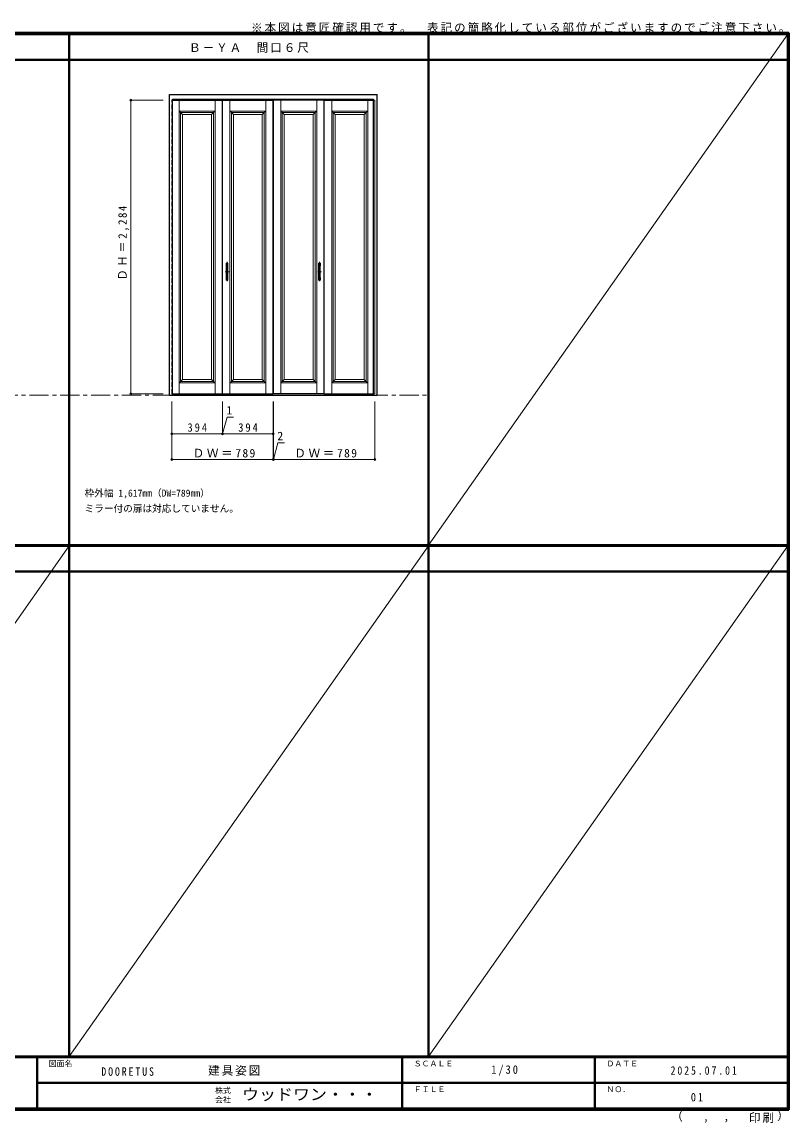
# Model space of a CAD drawing. Units: millimetres, scale not verified. Extents: x -6000 to 5700, y -4307 to 4260.
# Drawn here: x -267 to 5700, y -4307 to 4260 of the extents above; entities that cross this region are included whole.
import ezdxf
from ezdxf.enums import TextEntityAlignment as Align

# ---------------------------------------------------------------- set-up
doc = ezdxf.new("R2010")
doc.units = ezdxf.units.MM
doc.header["$LTSCALE"] = 30
doc.header["$PDMODE"] = 32
doc.header["$PDSIZE"] = 15
doc.linetypes.add('CHAIN1', pattern=[8, 5, -1, 1, -1])
doc.linetypes.add('DASHED1', pattern=[1.8, 1.2, -0.6])
for name, color, linetype, lineweight in [('0-1_通り芯', 4, 'CHAIN1', 9), ('0-2_扉', 3, 'Continuous', 25), ('0-3_仕上げ', 7, 'Continuous', 18), ('0-4_枠', 3, 'Continuous', 25), ('0-7_取手', 7, 'Continuous', 18), ('0-B_寸法', 7, 'Continuous', 9), ('F-1_枠', 6, 'Continuous', 40), ('F-A_文字', 7, 'Continuous', 18)]:
    doc.layers.add(name, color=color, linetype=linetype, lineweight=lineweight)
doc.layers.add('0-A_文字', color=7, linetype='Continuous')
doc.styles.add('ＭＳ ゴシック', font='')
doc.styles.get('ＭＳ ゴシック').set_extended_font_data('MS Gothic')

msp = doc.modelspace()

# ---------------------------------------------------------------- linework, layer by layer
at = {"layer": '0-1_通り芯'}
for p, q in [((1343.5, 2317.5), (1313.5, 2317.5)), ((1328.5, 2394.5), (1328.5, 2240.5)), ((2033.5, 2317.5), (2063.5, 2317.5)), ((2048.5, 2394.5), (2048.5, 2240.5))]:
    msp.add_line(p, q, dxfattribs=at)
at = {"layer": '0-1_通り芯', "color": 7, "lineweight": 18}
msp.add_line((-5490, 1356), (2895, 1356), dxfattribs=at)
at = {"layer": '0-2_扉', "color": 4, "linetype": 'DASHED1', "lineweight": 9}
for p, q in [((898.5, 1367.5), (898.5, 3651.5)), ((904, 3651.5), (898.5, 3651.5)), ((2467, 3651.5), (2478.5, 3651.5)), ((2478.5, 1367.5), (2478.5, 3651.5)), ((904, 1367.5), (898.5, 1367.5)), ((2467, 1367.5), (2478.5, 1367.5))]:
    msp.add_line(p, q, dxfattribs=at)
at = {"layer": '0-2_扉', "color": 7, "linetype": 'DASHED1', "lineweight": 18}
for p, q in [((899.91, 3651.5), (899.91, 1367.5)), ((2477.09, 3651.5), (2477.09, 1367.5))]:
    msp.add_line(p, q, dxfattribs=at)
at = {"layer": '0-2_扉'}
for p, q in [((904, 3651.5), (1292.5, 3651.5)), ((1292.5, 1367.5), (1292.5, 3651.5)), ((1293.5, 1367.5), (1293.5, 3651.5)), ((1293.5, 3651.5), (1687.5, 3651.5)), ((1687.5, 1367.5), (1687.5, 3651.5)), ((1689.5, 1367.5), (1689.5, 3651.5)), ((2083.5, 3651.5), (1689.5, 3651.5)), ((2083.5, 1367.5), (2083.5, 3651.5)), ((2084.5, 1367.5), (2084.5, 3651.5)), ((2084.5, 3651.5), (2467, 3651.5)), ((904, 1367.5), (1292.5, 1367.5)), ((1293.5, 1367.5), (1687.5, 1367.5)), ((2083.5, 1367.5), (1689.5, 1367.5)), ((2084.5, 1367.5), (2467, 1367.5))]:
    msp.add_line(p, q, dxfattribs=at)
at = {"layer": '0-3_仕上げ'}
for p, q in [((954.5, 1367.5), (954.5, 3651.5)), ((1234.5, 1367.5), (1234.5, 3651.5)), ((1349.5, 1367.5), (1349.5, 3651.5)), ((1629.5, 1367.5), (1629.5, 3651.5)), ((1745.5, 1367.5), (1745.5, 3651.5)), ((2025.5, 1367.5), (2025.5, 3651.5)), ((2142.5, 1367.5), (2142.5, 3651.5)), ((2422.5, 1367.5), (2422.5, 3651.5)), ((966.5, 3555.5), (1222.5, 3555.5)), ((966.5, 1463.5), (966.5, 3555.5)), ((982.5, 3539.5), (972.03, 3549.96)), ((982.5, 1479.5), (982.5, 3539.5)), ((1206.5, 1479.5), (1206.5, 3539.5)), ((1234.5, 3567.5), (1222.5, 3555.5)), ((1222.5, 1463.5), (1222.5, 3555.5)), ((1361.5, 3555.5), (1617.5, 3555.5)), ((1361.5, 1463.5), (1361.5, 3555.5)), ((1377.5, 3539.5), (1367.03, 3549.96)), ((1377.5, 1479.5), (1377.5, 3539.5)), ((1601.5, 1479.5), (1601.5, 3539.5)), ((1629.5, 3567.5), (1617.5, 3555.5)), ((1617.5, 1463.5), (1617.5, 3555.5)), ((1757.5, 3555.5), (2013.5, 3555.5)), ((1757.5, 1463.5), (1757.5, 3555.5)), ((1773.5, 3539.5), (1763.03, 3549.96)), ((1773.5, 1479.5), (1773.5, 3539.5)), ((1997.5, 1479.5), (1997.5, 3539.5)), ((2025.5, 3567.5), (2013.5, 3555.5)), ((2013.5, 1463.5), (2013.5, 3555.5)), ((2142.5, 3567.5), (2154.5, 3555.5)), ((2410.5, 3555.5), (2154.5, 3555.5)), ((2154.5, 1463.5), (2154.5, 3555.5)), ((2170.5, 1479.5), (2170.5, 3539.5)), ((2394.5, 3539.5), (2404.96, 3549.96)), ((2394.5, 1479.5), (2394.5, 3539.5)), ((2410.5, 1463.5), (2410.5, 3555.5)), ((966.5, 1463.5), (1222.5, 1463.5)), ((982.5, 1479.5), (972.03, 1469.03)), ((1222.5, 1463.5), (1234.5, 1451.5)), ((1361.5, 1463.5), (1617.5, 1463.5)), ((1377.5, 1479.5), (1367.03, 1469.03)), ((1617.5, 1463.5), (1629.5, 1451.5)), ((1757.5, 1463.5), (2013.5, 1463.5)), ((1773.5, 1479.5), (1763.03, 1469.03)), ((2013.5, 1463.5), (2025.5, 1451.5)), ((2154.5, 1463.5), (2142.5, 1451.5)), ((2410.5, 1463.5), (2154.5, 1463.5)), ((2394.5, 1479.5), (2404.96, 1469.03))]:
    msp.add_line(p, q, dxfattribs=at)
for points in [[(966.5, 3555.5), (954.5, 3567.5), (1234.5, 3567.5)], [(982.5, 3539.5), (1206.5, 3539.5), (1216.8, 3549.8)], [(1361.5, 3555.5), (1349.5, 3567.5), (1629.5, 3567.5)], [(1377.5, 3539.5), (1601.5, 3539.5), (1611.8, 3549.8)], [(1757.5, 3555.5), (1745.5, 3567.5), (2025.5, 3567.5)], [(1773.5, 3539.5), (1997.5, 3539.5), (2007.8, 3549.8)], [(2410.5, 3555.5), (2422.5, 3567.5), (2142.5, 3567.5)], [(2394.5, 3539.5), (2170.5, 3539.5), (2160.2, 3549.8)], [(966.5, 1463.5), (954.5, 1451.5), (1234.5, 1451.5)], [(982.5, 1479.5), (1206.5, 1479.5), (1216.8, 1469.2)], [(1361.5, 1463.5), (1349.5, 1451.5), (1629.5, 1451.5)], [(1377.5, 1479.5), (1601.5, 1479.5), (1611.8, 1469.2)], [(1757.5, 1463.5), (1745.5, 1451.5), (2025.5, 1451.5)], [(1773.5, 1479.5), (1997.5, 1479.5), (2007.8, 1469.2)], [(2410.5, 1463.5), (2422.5, 1451.5), (2142.5, 1451.5)], [(2394.5, 1479.5), (2170.5, 1479.5), (2160.2, 1469.2)]]:
    msp.add_lwpolyline(points, dxfattribs=at)
at = {"layer": '0-4_枠'}
for p, q in [((880, 1356), (880, 3695)), ((880, 3695), (2497, 3695)), ((2497, 1356), (2497, 3695)), ((904, 1356), (904, 3659)), ((904, 3659), (2467, 3659)), ((2467, 1356), (2467, 3659)), ((880, 1356), (2497, 1356))]:
    msp.add_line(p, q, dxfattribs=at)
at = {"layer": '0-7_取手'}
for p, q in [((1322.5, 2363.5), (1322.5, 2381.5)), ((1334.5, 2363.5), (1334.5, 2381.5)), ((2042.5, 2363.5), (2042.5, 2381.5)), ((2054.5, 2363.5), (2054.5, 2381.5)), ((1322.5, 2253.5), (1322.5, 2271.5)), ((1334.5, 2253.5), (1334.5, 2271.5)), ((2042.5, 2253.5), (2042.5, 2271.5)), ((2054.5, 2253.5), (2054.5, 2271.5))]:
    msp.add_line(p, q, dxfattribs=at)
at = {"layer": '0-7_取手', "color": 3, "lineweight": 25}
for p, q in [((1323.5, 2251.5), (1323.5, 2383.5)), ((1332.5, 2384.5), (1324.5, 2384.5)), ((1333.5, 2251.5), (1333.5, 2383.5)), ((2043.5, 2251.5), (2043.5, 2383.5)), ((2044.5, 2384.5), (2052.5, 2384.5)), ((2053.5, 2251.5), (2053.5, 2383.5)), ((1324.5, 2250.5), (1332.5, 2250.5)), ((2052.5, 2250.5), (2044.5, 2250.5))]:
    msp.add_line(p, q, dxfattribs=at)
at = {"layer": '0-7_取手'}
for centre, start, end in [((1323.5, 2381.5), 90, 180), ((1323.5, 2363.5), 180, 270), ((1333.5, 2381.5), 0, 90), ((1333.5, 2363.5), 270, 0), ((2043.5, 2381.5), 90, 180), ((2043.5, 2363.5), 180, 270), ((2053.5, 2381.5), 0, 90), ((2053.5, 2363.5), 270, 0), ((1323.5, 2271.5), 90, 180), ((1323.5, 2253.5), 180, 270), ((1333.5, 2271.5), 0, 90), ((1333.5, 2253.5), 270, 0), ((2043.5, 2271.5), 90, 180), ((2043.5, 2253.5), 180, 270), ((2053.5, 2271.5), 0, 90), ((2053.5, 2253.5), 270, 0)]:
    msp.add_arc(centre, 1, start, end, dxfattribs=at)
at = {"layer": '0-7_取手', "color": 3, "lineweight": 25}
for centre, start, end in [((1324.5, 2383.5), 90, 180), ((1332.5, 2383.5), 0, 90), ((2044.5, 2383.5), 90, 180), ((2052.5, 2383.5), 0, 90), ((1324.5, 2251.5), 180, 270), ((1332.5, 2251.5), 270, 0), ((2044.5, 2251.5), 180, 270), ((2052.5, 2251.5), 270, 0)]:
    msp.add_arc(centre, 1, start, end, dxfattribs=at)
at = {"layer": '0-B_寸法', "color": 4}
for p, q in [((580, 3651.5), (830, 3651.5)), ((580, 3651.5), (580, 1367.5)), ((580, 1367.5), (830, 1367.5)), ((898.5, 856), (898.5, 1306)), ((1292.5, 1056), (1292.5, 1306)), ((1293.5, 1056), (1293.5, 1306)), ((1687.5, 856), (1687.5, 1306)), ((1689.5, 856), (1689.5, 1306)), ((2478.5, 856), (2478.5, 1306)), ((1293, 1056), (1327.95, 1186.43)), ((1327.95, 1186.43), (1378.73, 1186.43)), ((898.5, 1056), (1292.5, 1056)), ((1292.5, 1056), (1293.5, 1056)), ((1293.5, 1056), (1687.5, 1056)), ((1688.5, 856), (1723.45, 986.43)), ((1723.45, 986.43), (1774.23, 986.43)), ((898.5, 856), (1687.5, 856)), ((1687.5, 856), (1689.5, 856)), ((1689.5, 856), (2478.5, 856))]:
    msp.add_line(p, q, dxfattribs=at)
at = {"layer": '0-B_寸法'}
for p in [(580, 3651.5), (580, 1367.5), (898.5, 1056), (1292.5, 1056), (1293.5, 1056), (1687.5, 1056), (898.5, 856), (1687.5, 856), (1689.5, 856), (2478.5, 856)]:
    msp.add_point(p, dxfattribs=at)
at = {"layer": 'F-1_枠'}
for p, q in [((-6000, 4175), (5700, 4175)), ((-6000, 4170), (5700, 4170)), ((-6000, 4165), (5700, 4165)), ((100, -3790), (100, 4175)), ((2895, -3790), (2895, 4175)), ((5690, 4175), (5690, -4205)), ((5695, 4175), (5695, -4205)), ((5700, 4175), (5700, -4205)), ((-6000, 3965), (5690, 3965)), ((-5990, 190.5), (5690, 190.5)), ((-5990, 187.5), (5690, 187.5)), ((-5990, 184.5), (5690, 184.5)), ((-5990, -15.5), (5690, -15.5)), ((5700, -3790), (-6000, -3790)), ((5700, -3795), (-6000, -3795)), ((-150, -3795), (-150, -4195)), ((2690, -3795), (2690, -4195)), ((4190, -3795), (4190, -4195)), ((-150, -3995), (5690, -3995.01)), ((5700, -4195), (-6000, -4195)), ((5700, -4200), (-6000, -4200)), ((5700, -4205), (-6000, -4205))]:
    msp.add_line(p, q, dxfattribs=at)
at = {"layer": 'F-A_文字'}
for p, q in [((5690, 4165), (2895, 190.5)), ((100, 184.5), (-2695, -3790)), ((2895, 184.5), (100, -3790)), ((5690, 184.5), (2895, -3790))]:
    msp.add_line(p, q, dxfattribs=at)

# ---------------------------------------------------------------- texts
at = {"layer": '0-A_文字', "style": 'ＭＳ ゴシック'}
for s, p in [('枠外幅 1,617mm（DW=789mm）', (220, 550.5)), ('ミラー付の扉は対応していません。', (220, 430.5))]:
    msp.add_text(s, height=54.99, dxfattribs=at).set_placement(p, align=Align.BOTTOM_LEFT)
at = {"layer": '0-A_文字', "char_height": 65.98, "attachment_point": 7, "style": 'ＭＳ ゴシック'}
for s, insert in [('\\T1.17;※本図は意匠確認用です。\u3000表記の簡略化している部位がございますのでご注意下さい。', (1515, 4175)), ('\\T1.17;Ｂ－ＹＡ\u3000間口６尺', (1032.5, 4020))]:
    msp.add_mtext(s, dxfattribs=dict(at, insert=insert))
at = {"layer": '0-B_寸法', "style": 'ＭＳ ゴシック'}
for s, p in [('1', (1324.2, 1186.43)), ('2', (1719.7, 986.43))]:
    msp.add_text(s, height=65.98, dxfattribs=at).set_placement(p, align=Align.BOTTOM_LEFT)
at = {"layer": '0-B_寸法', "insert": (565, 2250.5), "char_height": 65.98, "attachment_point": 7, "rotation": 90, "style": 'ＭＳ ゴシック'}
msp.add_mtext('\\T1.26;\\W0.95;ＤＨ＝2,284', dxfattribs=at)
at = {"layer": '0-B_寸法', "char_height": 65.98, "attachment_point": 7, "style": 'ＭＳ ゴシック'}
for s, insert in [('\\T1.38;\\W0.9;394', (1020.5, 1071)), ('\\T1.38;\\W0.9;394', (1415.5, 1071)), ('\\T1.23;ＤＷ＝789', (1060.5, 871)), ('\\T1.23;ＤＷ＝789', (1851.5, 871))]:
    msp.add_mtext(s, dxfattribs=dict(at, insert=insert))
at = {"layer": 'F-A_文字', "style": 'ＭＳ ゴシック'}
for s, height, p in [('図面名', 43.99, (-60, -3880)), ('ＳＣＡＬＥ', 43.99, (2780, -3880)), ('ＤＡＴＥ', 43.99, (4280, -3880)), ('株式', 43.99, (1235, -4089)), ('ＦＩＬＥ', 43.99, (2780, -4080)), ('ＮＯ．', 43.99, (4280, -4080)), ('会社', 43.99, (1235, -4161)), ('（', 65.98, (4784.03, -4308.31)), (',', 65.98, (5031.28, -4308.31)), (',', 65.98, (5190.2, -4305.53)), ('）', 65.98, (5608.4, -4304.13))]:
    msp.add_text(s, height=height, dxfattribs=at).set_placement(p, align=Align.BOTTOM_LEFT)
at = {"layer": 'F-A_文字', "style": 'ＭＳ ゴシック', "width": 1.1}
msp.add_text('ウッドワン・・・', height=87.98, dxfattribs=at).set_placement((1445, -4155), align=Align.BOTTOM_LEFT)
at = {"layer": 'F-A_文字', "char_height": 65.98, "attachment_point": 7, "style": 'ＭＳ ゴシック'}
for s, insert in [('\\T1.38;\\W0.9;1/30', (3383.75, -3940)), ('\\T1.39;\\W0.85;DOORETUS', (350, -3940.79)), ('\\T1.17;建具姿図', (1180.42, -3940)), ('\\T1.39;\\W0.85;2025.07.01', (4778.75, -3932.5)), ('\\T1.36;\\W0.9;01', (4936.25, -4140)), ('\\T1.17;印刷', (5388.15, -4306.92))]:
    msp.add_mtext(s, dxfattribs=dict(at, insert=insert))

doc.saveas('drawing.dxf')
